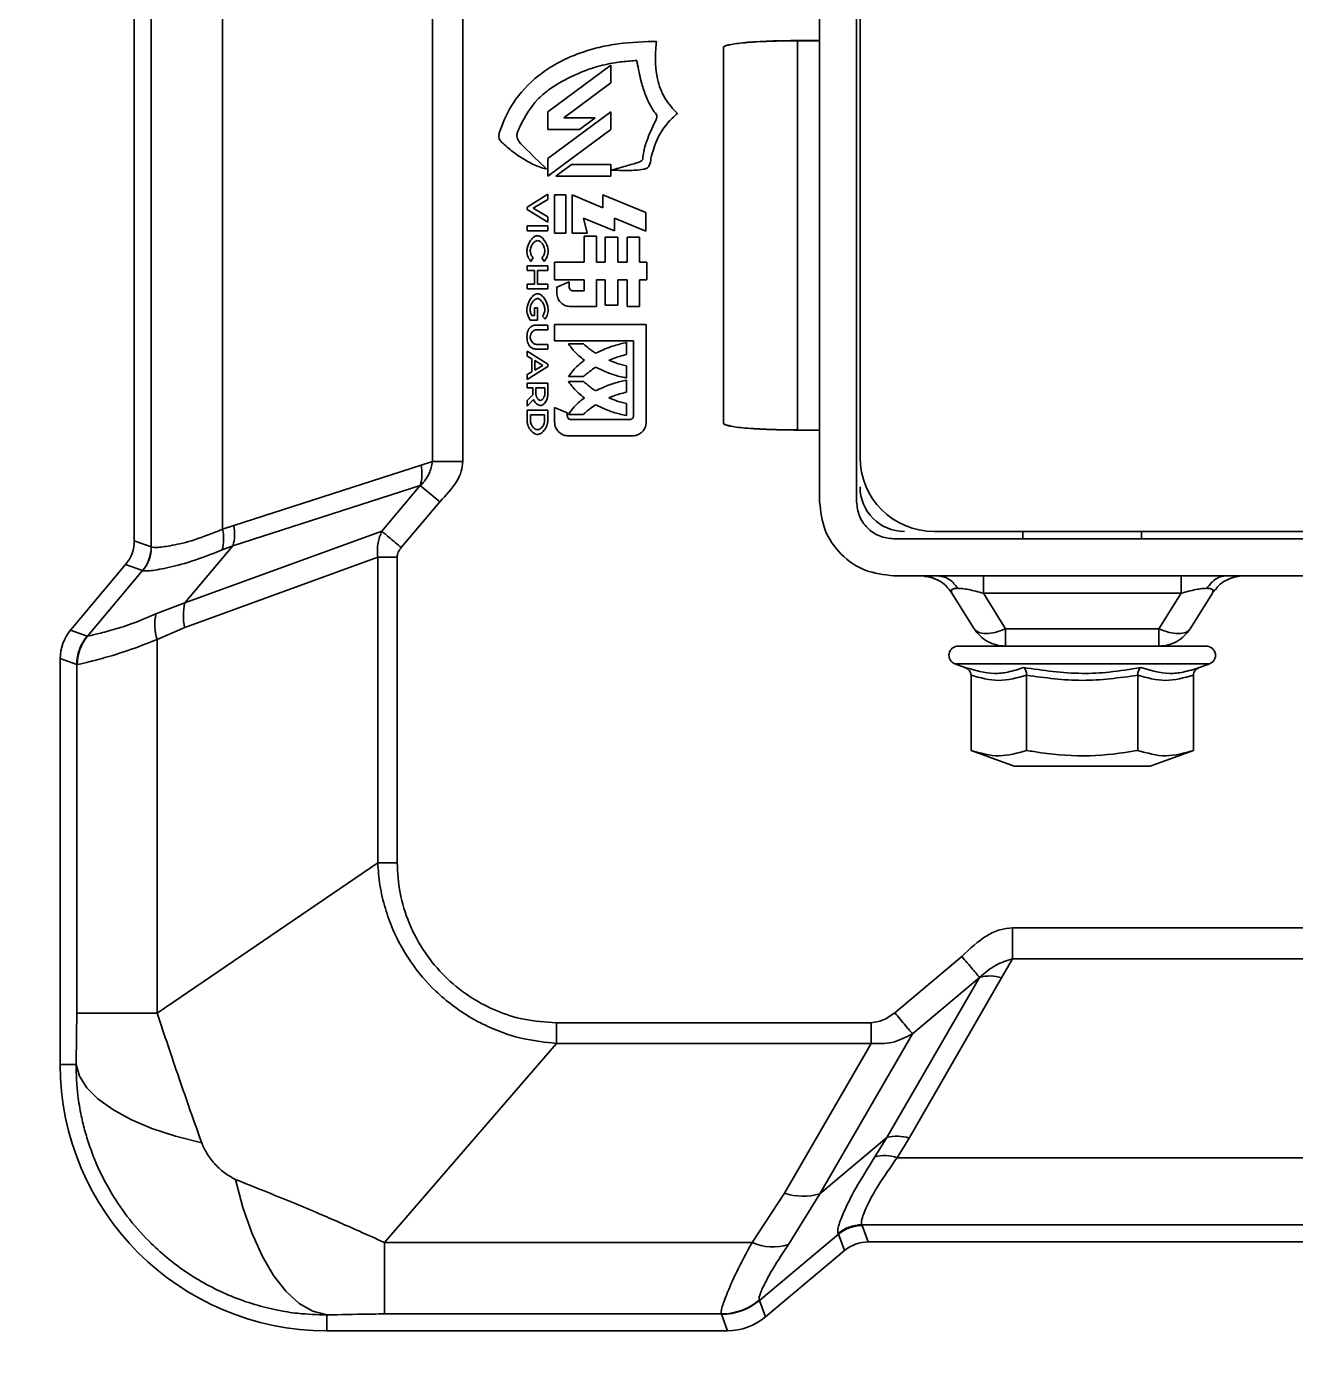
# Model space of a CAD drawing. Header units: millimetres. Extents: x 0 to 420, y 0 to 297.
# Drawn here: x 267.155 to 268.011, y 143.729 to 144.638 of the extents above; entities that cross this region are included whole.
import ezdxf

# ---------------------------------------------------------------- set-up
doc = ezdxf.new("R2010")
doc.units = ezdxf.units.MM
doc.layers.add('尺寸线层', color=150, linetype='Continuous')
doc.dimstyles.new('SLDDIMSTYLE1', dxfattribs={"dimtxt": 0.18, "dimasz": 1.016, "dimexe": 0, "dimexo": 0.0625, "dimgap": 0, "dimtad": 0, "dimtih": 1, "dimtoh": 1, "dimdec": 0, "dimrnd": 1e-09, "dimzin": 0, "dimdsep": 46, "dimtxsty": 'Standard', "dimblk1": 'DOT', "dimblk2": 'DOT', "dimsah": 1, "dimcen": 0.09, "dimadec": 0, "dimazin": 0, "dimtfac": 1.016, "dimtdec": 0, "dimtofl": 0, "dimtmove": 0, "dimatfit": 3, "dimldrblk": 'DOT', "dimfxl": 0, "dimfrac": 2, "dimtolj": 1, "dimtzin": 0, "dimarcsym": 0})

# ---------------------------------------------------------------- blocks, each defined once
blk = doc.blocks.new('_Dot')
at = {"color": 0, "linetype": 'ByBlock', "lineweight": -2}
blk.add_line((-0.5, 0), (-1, 0), dxfattribs=at)
at = {"color": 0, "linetype": 'ByBlock', "const_width": 0.5}
blk.add_lwpolyline([(-0.25, 0, 1), (0.25, 0, 1)], format="xyb", close=True, dxfattribs=at)

msp = doc.modelspace()

# ---------------------------------------------------------------- linework, layer by layer
at = {"color": 7, "linetype": 'Continuous', "lineweight": 35}
for p, q in [((267.23852, 144.70781), (267.23852, 144.28679)), ((267.22704, 144.70362), (267.22704, 144.29097)), ((267.28666, 144.69587), (267.28666, 144.29873)), ((267.68976, 144.3173), (267.68976, 144.6773)), ((267.71476, 144.6773), (267.71476, 144.3173)), ((267.42843, 144.65006), (267.42843, 144.34454)), ((267.44876, 144.65006), (267.44876, 144.34454)), ((267.71704, 144.6473), (267.71704, 144.3473)), ((267.62476, 144.62415), (267.62476, 144.62424)), ((267.62476, 144.62415), (267.62476, 144.37035)), ((267.67476, 144.62885), (267.68976, 144.62885)), ((267.67476, 144.36575), (267.67476, 144.62875)), ((267.67476, 144.62875), (267.68976, 144.62875)), ((267.50632, 144.58066), (267.5489, 144.61224)), ((267.5489, 144.61224), (267.5489, 144.6004)), ((267.5489, 144.6004), (267.51696, 144.57672)), ((267.50632, 144.54909), (267.5489, 144.58066)), ((267.50632, 144.56882), (267.50632, 144.58066)), ((267.5489, 144.58066), (267.5489, 144.56882)), ((267.5489, 144.56882), (267.50632, 144.53725)), ((267.52761, 144.56882), (267.50632, 144.56882)), ((267.51696, 144.57672), (267.53825, 144.57672)), ((267.53825, 144.57672), (267.52761, 144.56882)), ((267.50632, 144.53725), (267.50632, 144.54909)), ((267.51164, 144.53725), (267.52229, 144.54514)), ((267.52229, 144.54514), (267.5489, 144.54514)), ((267.5489, 144.54514), (267.5489, 144.53725)), ((267.5489, 144.53725), (267.51164, 144.53725)), ((267.49234, 144.51639), (267.50629, 144.525)), ((267.50629, 144.525), (267.50629, 144.52148)), ((267.51086, 144.5247), (267.5185, 144.5247)), ((267.51086, 144.49872), (267.51086, 144.5247)), ((267.5185, 144.5247), (267.5185, 144.49872)), ((267.52258, 144.52469), (267.54343, 144.51586)), ((267.52258, 144.49871), (267.52258, 144.52469)), ((267.54343, 144.52469), (267.5725, 144.51269)), ((267.54343, 144.51586), (267.54343, 144.52469)), ((267.49234, 144.51484), (267.49234, 144.51639)), ((267.50629, 144.50622), (267.49234, 144.51484)), ((267.50629, 144.52148), (267.49638, 144.51563)), ((267.49638, 144.51563), (267.50629, 144.50974)), ((267.50629, 144.50974), (267.50629, 144.50622)), ((267.53038, 144.50892), (267.53277, 144.49871)), ((267.55124, 144.50043), (267.53038, 144.50892)), ((267.55124, 144.50892), (267.55124, 144.50043)), ((267.5725, 144.50009), (267.55124, 144.50892)), ((267.5725, 144.51269), (267.5725, 144.50009)), ((267.49234, 144.50359), (267.50629, 144.50359)), ((267.49234, 144.50034), (267.49234, 144.50359)), ((267.50629, 144.50034), (267.49234, 144.50034)), ((267.50629, 144.50359), (267.50629, 144.50034)), ((267.5185, 144.49872), (267.51086, 144.49872)), ((267.53277, 144.49871), (267.52258, 144.49871)), ((267.53072, 144.49683), (267.53913, 144.49683)), ((267.53072, 144.47908), (267.53072, 144.49683)), ((267.53913, 144.49683), (267.53913, 144.47908)), ((267.54488, 144.49597), (267.55363, 144.49597)), ((267.54488, 144.47908), (267.54488, 144.49597)), ((267.55363, 144.49597), (267.55363, 144.47908)), ((267.55972, 144.49606), (267.56813, 144.49606)), ((267.55972, 144.47908), (267.55972, 144.49606)), ((267.56813, 144.49606), (267.56813, 144.47908)), ((267.49639, 144.48214), (267.49485, 144.47964)), ((267.50376, 144.47964), (267.50221, 144.48214)), ((267.51085, 144.47908), (267.53072, 144.47908)), ((267.51085, 144.46716), (267.51085, 144.47908)), ((267.53913, 144.47908), (267.54488, 144.47908)), ((267.55363, 144.47908), (267.55972, 144.47908)), ((267.56813, 144.47908), (267.57301, 144.47908)), ((267.57301, 144.47908), (267.57301, 144.46716)), ((267.49234, 144.47662), (267.50629, 144.47662)), ((267.49234, 144.47347), (267.49234, 144.47662)), ((267.4973, 144.47347), (267.49234, 144.47347)), ((267.4973, 144.46425), (267.4973, 144.47347)), ((267.49936, 144.47347), (267.49936, 144.46425)), ((267.50629, 144.47347), (267.49936, 144.47347)), ((267.50629, 144.47662), (267.50629, 144.47347)), ((267.49234, 144.46425), (267.4973, 144.46425)), ((267.49234, 144.4611), (267.49234, 144.46425)), ((267.50629, 144.4611), (267.49234, 144.4611)), ((267.49936, 144.46425), (267.50629, 144.46425)), ((267.50629, 144.46425), (267.50629, 144.4611)), ((267.53072, 144.46716), (267.51085, 144.46716)), ((267.51231, 144.46227), (267.52071, 144.46596)), ((267.51231, 144.4585), (267.51231, 144.46227)), ((267.52071, 144.46596), (267.52071, 144.46253)), ((267.52311, 144.45987), (267.53072, 144.45987)), ((267.53072, 144.45987), (267.53072, 144.46716)), ((267.53913, 144.46716), (267.53913, 144.44916)), ((267.54488, 144.46716), (267.53913, 144.46716)), ((267.54488, 144.45001), (267.54488, 144.46716)), ((267.55363, 144.46716), (267.55363, 144.45001)), ((267.55972, 144.46716), (267.55363, 144.46716)), ((267.55972, 144.44916), (267.55972, 144.46716)), ((267.56813, 144.46716), (267.56813, 144.44916)), ((267.57301, 144.46716), (267.56813, 144.46716)), ((267.55363, 144.45001), (267.54488, 144.45001)), ((267.49542, 144.44321), (267.4972, 144.44321)), ((267.4972, 144.44841), (267.49921, 144.44841)), ((267.4972, 144.44321), (267.4972, 144.44841)), ((267.49921, 144.44841), (267.49921, 144.43995)), ((267.50441, 144.44064), (267.50275, 144.44266)), ((267.53913, 144.44916), (267.52165, 144.44916)), ((267.56813, 144.44916), (267.55972, 144.44916)), ((267.49921, 144.43995), (267.49424, 144.43995)), ((267.49794, 144.43659), (267.50629, 144.43659)), ((267.50629, 144.43344), (267.49853, 144.43344)), ((267.50629, 144.43659), (267.50629, 144.43344)), ((267.51085, 144.42609), (267.51085, 144.43715)), ((267.51085, 144.43715), (267.57267, 144.43715)), ((267.57267, 144.43715), (267.57267, 144.37122)), ((267.49853, 144.42364), (267.50629, 144.42364)), ((267.50629, 144.42364), (267.50629, 144.42049)), ((267.56418, 144.42609), (267.51085, 144.42609)), ((267.5202, 144.42403), (267.5304, 144.42403)), ((267.55947, 144.42489), (267.55947, 144.41675)), ((267.56418, 144.37559), (267.56418, 144.42609)), ((267.49234, 144.41899), (267.50629, 144.41024)), ((267.49234, 144.41558), (267.49234, 144.41899)), ((267.49542, 144.41379), (267.49234, 144.41558)), ((267.49542, 144.40507), (267.49542, 144.41379)), ((267.50629, 144.42049), (267.49794, 144.42049)), ((267.50629, 144.40859), (267.49234, 144.39984)), ((267.49234, 144.40323), (267.49542, 144.40507)), ((267.49741, 144.41263), (267.50287, 144.40943)), ((267.49741, 144.4062), (267.49741, 144.41263)), ((267.50287, 144.40943), (267.49741, 144.4062)), ((267.50629, 144.41024), (267.50629, 144.40859)), ((267.55947, 144.40911), (267.55947, 144.40088)), ((267.49234, 144.39984), (267.49234, 144.40323)), ((267.49234, 144.39745), (267.50629, 144.39745)), ((267.49234, 144.39422), (267.49234, 144.39745)), ((267.50629, 144.39745), (267.50629, 144.38947)), ((267.5304, 144.40183), (267.5202, 144.40183)), ((267.5202, 144.39857), (267.5304, 144.39857)), ((267.55947, 144.39951), (267.55947, 144.39128)), ((267.4962, 144.39422), (267.49234, 144.39422)), ((267.49234, 144.38571), (267.49622, 144.38949)), ((267.49669, 144.38629), (267.49234, 144.38182)), ((267.4962, 144.39038), (267.4962, 144.39422)), ((267.49816, 144.39422), (267.50423, 144.39422)), ((267.49816, 144.39052), (267.49816, 144.39422)), ((267.50423, 144.39422), (267.50423, 144.38996)), ((267.49234, 144.38182), (267.49234, 144.38571)), ((267.49234, 144.37917), (267.50629, 144.37917)), ((267.49234, 144.37153), (267.49234, 144.37917)), ((267.50629, 144.37917), (267.50629, 144.37213)), ((267.51085, 144.38091), (267.51934, 144.37739)), ((267.51085, 144.37122), (267.51085, 144.38091)), ((267.51934, 144.37739), (267.51934, 144.37559)), ((267.55947, 144.38365), (267.55947, 144.3755)), ((267.49451, 144.37182), (267.49451, 144.37602)), ((267.49451, 144.37602), (267.50411, 144.37602)), ((267.50411, 144.37602), (267.50411, 144.37213)), ((267.5304, 144.37636), (267.5202, 144.37636)), ((267.522, 144.37285), (267.56152, 144.37285)), ((267.56324, 144.36179), (267.5202, 144.36179)), ((267.67476, 144.36575), (267.68976, 144.36575)), ((267.29422, 144.30137), (267.42073, 144.34206)), ((267.42073, 144.34206), (267.42843, 144.34454)), ((267.44876, 144.34454), (267.42843, 144.34454)), ((267.29365, 144.28764), (267.42016, 144.32832)), ((267.42016, 144.32832), (267.39417, 144.29736)), ((267.43326, 144.31733), (267.42016, 144.32832)), ((267.43326, 144.31733), (267.40727, 144.28637)), ((267.39417, 144.29736), (267.26119, 144.24895)), ((267.28666, 144.29873), (267.29422, 144.30137)), ((267.76704, 144.2973), (268.26704, 144.2973)), ((267.82704, 144.2973), (267.82704, 144.2923)), ((267.90704, 144.2923), (267.90704, 144.2973)), ((267.22704, 144.29097), (267.23842, 144.28683)), ((267.23852, 144.28679), (267.23842, 144.28683)), ((267.26119, 144.24895), (267.29365, 144.28764)), ((267.29365, 144.28764), (267.28638, 144.28475)), ((267.73976, 144.2923), (268.30976, 144.2923)), ((267.39139, 144.2799), (267.26106, 144.23247)), ((267.39139, 144.2799), (267.39139, 144.07344)), ((267.40457, 144.2799), (267.40457, 144.07344)), ((267.2212, 144.27492), (267.18405, 144.23065)), ((267.23258, 144.27078), (267.19552, 144.22661)), ((267.2212, 144.27492), (267.23258, 144.27078)), ((267.23267, 144.27074), (267.23258, 144.27078)), ((268.30976, 144.2673), (267.73976, 144.2673)), ((267.76492, 144.26669), (267.75798, 144.2673)), ((267.76087, 144.26692), (267.7632, 144.26663)), ((267.76089, 144.26712), (267.76709, 144.2658)), ((267.76394, 144.26661), (267.76878, 144.26482)), ((267.96534, 144.26482), (267.97018, 144.26661)), ((267.96704, 144.2658), (267.97324, 144.26712)), ((267.77913, 144.25555), (267.79412, 144.23155)), ((267.9338, 144.25555), (267.80033, 144.25555)), ((267.80033, 144.25555), (267.81532, 144.23155)), ((267.9338, 144.25555), (267.9188, 144.23155)), ((267.94, 144.23155), (267.955, 144.25555)), ((267.955, 144.25607), (267.955, 144.25555)), ((267.95537, 144.2563), (267.9568, 144.25806)), ((267.26119, 144.24895), (267.24169, 144.24155)), ((267.26106, 144.23247), (267.24249, 144.22428)), ((267.19519, 144.2266), (267.18405, 144.23065)), ((267.19552, 144.22661), (267.19519, 144.2266)), ((267.24249, 144.22428), (267.24249, 143.97192)), ((267.81532, 144.23155), (267.9188, 144.23155)), ((267.81532, 144.23155), (267.81532, 144.2198)), ((267.9188, 144.23155), (267.9188, 144.2198)), ((267.78323, 144.2198), (267.81532, 144.2198)), ((267.81532, 144.2198), (267.9188, 144.2198)), ((267.9188, 144.2198), (267.95086, 144.2198)), ((267.18818, 144.20734), (267.17704, 144.21139)), ((267.17704, 144.21139), (267.17704, 143.9373)), ((267.18858, 144.20735), (267.18818, 144.20734)), ((267.18818, 143.97192), (267.18818, 144.20734)), ((267.78111, 144.2078), (267.78792, 144.20532)), ((267.78111, 144.2078), (267.95297, 144.2078)), ((267.94616, 144.20532), (267.95297, 144.2078)), ((267.79199, 144.20011), (267.79199, 144.14937)), ((267.82952, 144.20011), (267.82952, 144.14937)), ((267.90457, 144.20011), (267.90457, 144.14937)), ((267.9421, 144.20011), (267.9421, 144.14937)), ((267.79199, 144.14937), (267.82104, 144.1388)), ((267.91304, 144.1388), (267.9421, 144.14937)), ((267.91304, 144.1388), (267.82104, 144.1388)), ((267.39139, 144.07344), (267.24249, 143.97192)), ((267.40457, 144.07344), (267.39139, 144.07344)), ((267.82005, 144.02947), (267.82005, 144.00857)), ((267.82005, 144.02947), (268.01704, 144.02947)), ((267.74049, 143.97217), (267.78582, 144.01021)), ((267.81262, 143.99569), (267.82005, 144.00857)), ((267.82005, 144.00857), (268.01704, 144.00857)), ((267.79773, 143.99602), (267.73525, 143.8878)), ((267.75014, 143.88748), (267.81262, 143.99569)), ((267.7524, 143.95798), (267.79773, 143.99602)), ((267.24249, 143.97192), (267.18818, 143.97192)), ((267.51202, 143.96541), (267.72453, 143.96541)), ((267.51202, 143.96541), (267.51202, 143.95148)), ((267.72453, 143.96541), (267.72453, 143.95148)), ((267.51202, 143.95148), (267.39591, 143.81699)), ((267.51202, 143.95148), (267.72453, 143.95148)), ((267.72453, 143.95148), (267.6661, 143.85028)), ((267.68992, 143.84976), (267.7524, 143.95798)), ((267.1877, 143.9373), (267.17704, 143.9373)), ((267.73525, 143.8878), (267.68992, 143.84976)), ((267.727, 143.87473), (267.73525, 143.8878)), ((267.74208, 143.87418), (267.75014, 143.88748)), ((268.01704, 143.87418), (267.74208, 143.87418)), ((267.64414, 143.81699), (267.6661, 143.85028)), ((267.68992, 143.84976), (267.66877, 143.81551)), ((267.70253, 143.8226), (267.70225, 143.82303)), ((267.71828, 143.82889), (268.01704, 143.82889)), ((267.71828, 143.82889), (267.71858, 143.82844)), ((267.72264, 143.8173), (267.71858, 143.82844)), ((267.39591, 143.81699), (267.64414, 143.81699)), ((267.39591, 143.81699), (267.39591, 143.76869)), ((267.64912, 143.77779), (267.70253, 143.8226)), ((267.70659, 143.81146), (267.70253, 143.8226)), ((267.72264, 143.8173), (268.01704, 143.8173)), ((267.65318, 143.76664), (267.70659, 143.81146)), ((267.64897, 143.77806), (267.64912, 143.77779)), ((267.65318, 143.76664), (267.64912, 143.77779)), ((267.62331, 143.76869), (267.39591, 143.76869)), ((267.62345, 143.76844), (267.62331, 143.76869)), ((267.62345, 143.76844), (267.62751, 143.7573)), ((267.35704, 143.76799), (267.35704, 143.7573)), ((267.35704, 143.7573), (267.62751, 143.7573))]:
    msp.add_line(p, q, dxfattribs=at)
at = {"color": 7, "linetype": 'Continuous', "lineweight": 35, "flags": 128}
for points in [[(267.27257, 143.88418), (267.25496, 143.88869), (267.2389, 143.89402), (267.22465, 143.90007), (267.21245, 143.90674), (267.20251, 143.91392), (267.195, 143.92149), (267.19004, 143.92933), (267.1877, 143.9373)], [(267.29539, 143.8596), (267.30037, 143.84069), (267.30638, 143.82337), (267.31332, 143.80796), (267.32106, 143.79475), (267.32947, 143.78397), (267.33837, 143.77583), (267.34762, 143.77047), (267.35704, 143.76799)]]:
    msp.add_lwpolyline(points, dxfattribs=at)
at = {"color": 7, "linetype": 'Continuous', "lineweight": 35}
for centre, radius, start, end in [((267.3911, 144.33641), 0.03017, 344.44976, 10.79653), ((267.76704, 144.3473), 0.05, 180, 270), ((267.74704, 144.3273), 0.03, 180, 270), ((267.25815, 144.29232), 0.02923, 344.99384, 12.66448), ((267.26459, 144.29572), 0.03016, 344.4497, 10.79661), ((267.21339, 144.28686), 0.02504, 320.05864, 359.94136), ((267.21348, 144.28683), 0.02504, 320.03569, 359.90674), ((267.27393, 144.2344), 0.03303, 167.49811, 197.84278), ((267.29649, 144.24043), 0.03632, 166.42985, 192.66321), ((267.21823, 144.20731), 0.03004, 140.05864, 179.94136), ((267.21858, 144.20742), 0.03, 140.25006, 180.14099), ((267.78323, 144.21361), 0.00619, 90, 250), ((267.95086, 144.21361), 0.00619, 290, 90), ((267.80465, 143.97192), 0.02507, 71.48362, 106.03426), ((267.35704, 143.9373), 0.18, 180, 270), ((267.74218, 143.86371), 0.02507, 71.48363, 106.03426), ((267.73371, 143.85164), 0.02404, 69.6339, 106.20069), ((267.67884, 143.88832), 0.04011, 251.48363, 286.03426), ((267.71835, 143.80386), 0.02503, 90.16613, 130.03213), ((267.7186, 143.80341), 0.02504, 90.05864, 129.94136), ((267.65845, 143.84934), 0.03537, 246.13725, 286.96231), ((267.62322, 143.80875), 0.04006, 270.12692, 309.99242), ((267.62341, 143.8085), 0.04006, 270.05864, 309.94136)]:
    msp.add_arc(centre, radius, start, end, dxfattribs=at)
for centre, major_axis, start_param, end_param in [((267.20201, 144.291), (-0.02353, 0.00856), 2.793026, 3.49016), ((267.20709, 144.21136), (-0.02823, 0.01028), 5.934618, 6.631752), ((267.72266, 143.79226), (0.00856, -0.02353), 2.793026, 3.49016), ((267.62747, 143.79735), (-0.0137, 0.03765), 2.793026, 3.49016)]:
    msp.add_ellipse(centre, major_axis=major_axis, ratio=0.998448, start_param=start_param, end_param=end_param, dxfattribs=at)
for points, knots in [([(267.47351, 144.56639), (267.47404, 144.56797), (267.47672, 144.57591), (267.48462, 144.59114), (267.49887, 144.60518), (267.51354, 144.61426), (267.52539, 144.61966), (267.53778, 144.62362), (267.55496, 144.62737), (267.56818, 144.62793), (267.57708, 144.62832)], [0, 0, 0, 0, 0.03865, 0.194338, 0.392706, 0.493149, 0.593544, 0.693896, 0.794211, 1, 1, 1, 1]), ([(267.57708, 144.62832), (267.57729, 144.62831), (267.5777, 144.6283), (267.57852, 144.62822), (267.57914, 144.62817), (267.57955, 144.62813)], [0, 0, 0, 0, 0.252501, 0.504816, 1, 1, 1, 1]), ([(267.57955, 144.62813), (267.5794, 144.62648), (267.57865, 144.61814), (267.57888, 144.60717), (267.58275, 144.59395), (267.58749, 144.58583), (267.59237, 144.58114), (267.59391, 144.57966)], [0, 0, 0, 0, 0.095059, 0.477947, 0.614031, 0.878763, 1, 1, 1, 1]), ([(267.67476, 144.62875), (267.66838, 144.62868), (267.65866, 144.62858), (267.64704, 144.62801), (267.63711, 144.62727), (267.62998, 144.62631), (267.62555, 144.62517), (267.62505, 144.62452), (267.62476, 144.62415)], [0, 0, 0, 0, 0.242279, 0.369203, 0.49965, 0.729414, 0.842683, 1, 1, 1, 1]), ([(267.62476, 144.62424), (267.62502, 144.62462), (267.62546, 144.62527), (267.62808, 144.62588), (267.62918, 144.62614)], [0, 0, 0, 0, 0.581362, 1, 1, 1, 1]), ([(267.63939, 144.6275), (267.64194, 144.6277), (267.64698, 144.62811), (267.6587, 144.62868), (267.6684, 144.62878), (267.67476, 144.62885)], [0, 0, 0, 0, 0.261071, 0.515092, 1, 1, 1, 1]), ([(267.56641, 144.61546), (267.56475, 144.61532), (267.55977, 144.61489), (267.55253, 144.61413), (267.54479, 144.61264), (267.54041, 144.61146), (267.53821, 144.61087)], [0, 0, 0, 0, 0.174669, 0.524102, 0.761562, 1, 1, 1, 1]), ([(267.56682, 144.61237), (267.56674, 144.61278), (267.5666, 144.61349), (267.56647, 144.61453), (267.56643, 144.61515), (267.56641, 144.61546)], [0, 0, 0, 0, 0.400257, 0.699592, 1, 1, 1, 1]), ([(267.53821, 144.61087), (267.53663, 144.61033), (267.52873, 144.60762), (267.51794, 144.60293), (267.50668, 144.59571), (267.49617, 144.58668), (267.49008, 144.57636), (267.48615, 144.568), (267.48528, 144.56538), (267.48536, 144.56329), (267.48679, 144.56029), (267.49378, 144.55333), (267.50033, 144.54696), (267.50536, 144.54207)], [0, 0, 0, 0, 0.0481692, 0.2413794, 0.3378802, 0.4339156, 0.6397005, 0.6757973, 0.7018074, 0.7183687, 0.7348884, 0.7963552, 1, 1, 1, 1]), ([(267.57959, 144.5787), (267.57861, 144.58005), (267.57584, 144.58389), (267.57245, 144.59095), (267.56923, 144.6009), (267.56771, 144.60813), (267.56682, 144.61237)], [0, 0, 0, 0, 0.137822, 0.39048, 0.642641, 1, 1, 1, 1]), ([(267.59391, 144.57966), (267.59265, 144.57857), (267.58712, 144.57375), (267.5798, 144.56375), (267.57709, 144.55373), (267.57587, 144.54921)], [0, 0, 0, 0, 0.138986, 0.611917, 1, 1, 1, 1]), ([(267.57944, 144.57557), (267.57961, 144.57605), (267.57986, 144.57679), (267.57989, 144.57775), (267.57981, 144.57833), (267.57965, 144.57859), (267.57959, 144.5787)], [0, 0, 0, 0, 0.465921, 0.719479, 0.884635, 1, 1, 1, 1]), ([(267.57035, 144.54893), (267.57053, 144.5506), (267.57105, 144.55531), (267.57405, 144.56434), (267.57741, 144.57134), (267.57944, 144.57557)], [0, 0, 0, 0, 0.177002, 0.501951, 1, 1, 1, 1]), ([(267.47486, 144.56049), (267.47439, 144.561), (267.47359, 144.56187), (267.47306, 144.56347), (267.4731, 144.56496), (267.47337, 144.5659), (267.47351, 144.56639)], [0, 0, 0, 0, 0.319453, 0.543111, 0.766311, 1, 1, 1, 1]), ([(267.50536, 144.54207), (267.50375, 144.54249), (267.49888, 144.54376), (267.49136, 144.54782), (267.48262, 144.55337), (267.47746, 144.5581), (267.47486, 144.56049)], [0, 0, 0, 0, 0.138868, 0.417722, 0.706333, 1, 1, 1, 1]), ([(267.57587, 144.54921), (267.57565, 144.54753), (267.57537, 144.54547), (267.57413, 144.54331), (267.5728, 144.54238), (267.56814, 144.54134), (267.56016, 144.54095), (267.55298, 144.54122), (267.54933, 144.54136)], [0, 0, 0, 0, 0.160025, 0.196998, 0.234195, 0.311686, 0.649476, 1, 1, 1, 1]), ([(267.54933, 144.54136), (267.55093, 144.54182), (267.55414, 144.54274), (267.5603, 144.54442), (267.56482, 144.54577), (267.56774, 144.54665)], [0, 0, 0, 0, 0.261065, 0.522123, 1, 1, 1, 1]), ([(267.56774, 144.54665), (267.5682, 144.54685), (267.56902, 144.54722), (267.56982, 144.54793), (267.57025, 144.5485), (267.57032, 144.5488), (267.57035, 144.54893)], [0, 0, 0, 0, 0.414045, 0.74912, 0.885678, 1, 1, 1, 1]), ([(267.49485, 144.47964), (267.49412, 144.48061), (267.49267, 144.48254), (267.49197, 144.48607), (267.49253, 144.48995), (267.49403, 144.49322), (267.496, 144.49558), (267.49753, 144.49666), (267.49895, 144.49709), (267.50032, 144.49696), (267.50193, 144.49617), (267.50396, 144.49417), (267.50583, 144.49078), (267.50673, 144.48671), (267.50603, 144.48299), (267.5048, 144.48083), (267.50392, 144.47983), (267.50376, 144.47964)], [0, 0, 0, 0, 0.08519, 0.168963, 0.246186, 0.360946, 0.418211, 0.462463, 0.491745, 0.521214, 0.557381, 0.617071, 0.720017, 0.827682, 0.905205, 0.982624, 1, 1, 1, 1]), ([(267.50221, 144.48214), (267.50271, 144.48272), (267.5037, 144.48388), (267.5043, 144.4861), (267.50411, 144.48857), (267.50316, 144.49085), (267.50183, 144.49254), (267.50064, 144.49339), (267.49963, 144.49373), (267.49861, 144.49366), (267.49744, 144.4931), (267.49605, 144.49175), (267.4948, 144.48951), (267.49424, 144.48684), (267.49473, 144.48444), (267.49558, 144.48298), (267.49623, 144.4823), (267.49639, 144.48214)], [0, 0, 0, 0, 0.079836, 0.158698, 0.232948, 0.337554, 0.41275, 0.456024, 0.489191, 0.522624, 0.56103, 0.622793, 0.723203, 0.826712, 0.901133, 0.975506, 1, 1, 1, 1]), ([(267.52071, 144.46253), (267.52074, 144.46216), (267.52079, 144.46155), (267.52117, 144.46075), (267.52175, 144.46022), (267.52244, 144.45992), (267.52291, 144.45989), (267.52311, 144.45987)], [0, 0, 0, 0, 0.272758, 0.457842, 0.644353, 0.8509, 1, 1, 1, 1]), ([(267.49424, 144.43995), (267.49346, 144.44148), (267.49207, 144.44417), (267.49207, 144.44895), (267.49349, 144.45287), (267.49541, 144.45572), (267.49709, 144.45717), (267.4984, 144.45779), (267.49962, 144.45789), (267.50091, 144.45753), (267.5026, 144.45638), (267.50471, 144.4537), (267.50629, 144.44996), (267.50663, 144.44576), (267.50575, 144.44274), (267.50475, 144.44117), (267.50441, 144.44064)], [0, 0, 0, 0, 0.120432, 0.213162, 0.331684, 0.413005, 0.455865, 0.488872, 0.514902, 0.540892, 0.583063, 0.658706, 0.781016, 0.867724, 0.954736, 1, 1, 1, 1]), ([(267.50275, 144.44266), (267.50318, 144.44339), (267.50403, 144.44482), (267.50438, 144.44733), (267.50388, 144.44986), (267.50287, 144.45197), (267.50163, 144.45348), (267.50056, 144.45426), (267.49957, 144.45457), (267.49862, 144.45449), (267.49748, 144.45395), (267.49604, 144.45257), (267.49478, 144.45037), (267.49408, 144.44763), (267.49446, 144.44517), (267.49514, 144.44379), (267.49542, 144.44321)], [0, 0, 0, 0, 0.08987, 0.176538, 0.263027, 0.362446, 0.423179, 0.470099, 0.500982, 0.532068, 0.57022, 0.633522, 0.742023, 0.836258, 0.931198, 1, 1, 1, 1]), ([(267.52165, 144.44916), (267.52058, 144.44926), (267.51845, 144.44946), (267.51567, 144.45111), (267.51357, 144.4535), (267.51246, 144.45611), (267.51235, 144.45784), (267.51231, 144.4585)], [0, 0, 0, 0, 0.218278, 0.435149, 0.644163, 0.864466, 1, 1, 1, 1]), ([(267.49794, 144.42049), (267.49752, 144.42053), (267.49647, 144.42063), (267.49494, 144.42144), (267.49353, 144.42279), (267.49244, 144.425), (267.4921, 144.42817), (267.49225, 144.43141), (267.49333, 144.43406), (267.49483, 144.43559), (267.49646, 144.43645), (267.49753, 144.43655), (267.49794, 144.43659)], [0, 0, 0, 0, 0.057396, 0.142461, 0.228893, 0.320305, 0.471061, 0.658867, 0.756094, 0.853964, 0.944424, 1, 1, 1, 1]), ([(267.49853, 144.43344), (267.49818, 144.4334), (267.49739, 144.43331), (267.4962, 144.43257), (267.49514, 144.43136), (267.49441, 144.42971), (267.49431, 144.42793), (267.49485, 144.42625), (267.49577, 144.42491), (267.49692, 144.42402), (267.49787, 144.42367), (267.49838, 144.42365), (267.49853, 144.42364)], [0, 0, 0, 0, 0.075155, 0.16832, 0.291124, 0.415852, 0.54785, 0.661465, 0.788026, 0.890381, 0.967538, 1, 1, 1, 1]), ([(267.53091, 144.41289), (267.5296, 144.41392), (267.52692, 144.41603), (267.52326, 144.41973), (267.52122, 144.42259), (267.5202, 144.42403)], [0, 0, 0, 0, 0.322168, 0.658364, 1, 1, 1, 1]), ([(267.5304, 144.42403), (267.53163, 144.4229), (267.53351, 144.42115), (267.53632, 144.41911), (267.5378, 144.41811), (267.53855, 144.4176)], [0, 0, 0, 0, 0.482099, 0.740834, 1, 1, 1, 1]), ([(267.53855, 144.4176), (267.54005, 144.41832), (267.54412, 144.42027), (267.55105, 144.42296), (267.55665, 144.42425), (267.55947, 144.42489)], [0, 0, 0, 0, 0.225098, 0.610129, 1, 1, 1, 1]), ([(267.55947, 144.41675), (267.55783, 144.41638), (267.55496, 144.41574), (267.55101, 144.41426), (267.54865, 144.41334), (267.54746, 144.41289)], [0, 0, 0, 0, 0.397021, 0.698347, 1, 1, 1, 1]), ([(267.5202, 144.40183), (267.52118, 144.40318), (267.52317, 144.40594), (267.5268, 144.40964), (267.52954, 144.4118), (267.53091, 144.41289)], [0, 0, 0, 0, 0.323845, 0.659773, 1, 1, 1, 1]), ([(267.53855, 144.40817), (267.53716, 144.40725), (267.53503, 144.40583), (267.53236, 144.40364), (267.53105, 144.40243), (267.5304, 144.40183)], [0, 0, 0, 0, 0.48414, 0.741719, 1, 1, 1, 1]), ([(267.55947, 144.40088), (267.55783, 144.40123), (267.55341, 144.40216), (267.54635, 144.40451), (267.54116, 144.40695), (267.53855, 144.40817)], [0, 0, 0, 0, 0.2252791, 0.6105552, 1, 1, 1, 1]), ([(267.54746, 144.41289), (267.54901, 144.41228), (267.55174, 144.41122), (267.55573, 144.40987), (267.55822, 144.40937), (267.55947, 144.40911)], [0, 0, 0, 0, 0.3966683, 0.6972353, 1, 1, 1, 1]), ([(267.53091, 144.38751), (267.5296, 144.38854), (267.52693, 144.39064), (267.52328, 144.39432), (267.52123, 144.39715), (267.5202, 144.39857)], [0, 0, 0, 0, 0.323586, 0.659323, 1, 1, 1, 1]), ([(267.5304, 144.39857), (267.53164, 144.39745), (267.53354, 144.39573), (267.53631, 144.39368), (267.5378, 144.39271), (267.53855, 144.39222)], [0, 0, 0, 0, 0.484106, 0.741689, 1, 1, 1, 1]), ([(267.53855, 144.39222), (267.54005, 144.39294), (267.54412, 144.3949), (267.55105, 144.39758), (267.55665, 144.39887), (267.55947, 144.39951)], [0, 0, 0, 0, 0.225097, 0.610128, 1, 1, 1, 1]), ([(267.49622, 144.38949), (267.49621, 144.38957), (267.4962, 144.38972), (267.4962, 144.39002), (267.4962, 144.39024), (267.4962, 144.39038)], [0, 0, 0, 0, 0.253407, 0.506797, 1, 1, 1, 1]), ([(267.50629, 144.38947), (267.5062, 144.38869), (267.506, 144.38684), (267.50487, 144.38467), (267.50351, 144.38319), (267.50242, 144.38253), (267.50135, 144.38232), (267.50019, 144.38251), (267.4988, 144.38324), (267.49744, 144.38453), (267.49692, 144.38574), (267.49669, 144.38629)], [0, 0, 0, 0, 0.147974, 0.353463, 0.450206, 0.530143, 0.591907, 0.65363, 0.750939, 0.887099, 1, 1, 1, 1]), ([(267.50423, 144.38996), (267.50419, 144.38956), (267.5041, 144.38883), (267.50374, 144.388), (267.50342, 144.38744), (267.50315, 144.38704), (267.50284, 144.38666), (267.50242, 144.38625), (267.50191, 144.3859), (267.5014, 144.38576), (267.50107, 144.38576), (267.5007, 144.38583), (267.50035, 144.38601), (267.49994, 144.38633), (267.49965, 144.38663), (267.49939, 144.38696), (267.49916, 144.3873), (267.49895, 144.38766), (267.49877, 144.38803), (267.4986, 144.38841), (267.49846, 144.3888), (267.49834, 144.3892), (267.49826, 144.38957), (267.49818, 144.39001), (267.49816, 144.39035), (267.49816, 144.39052)], [0, 0, 0, 0, 0.104931, 0.188559, 0.230252, 0.271948, 0.313654, 0.355384, 0.425825, 0.468883, 0.490273, 0.510955, 0.563746, 0.591003, 0.644663, 0.671402, 0.698138, 0.751654, 0.778385, 0.805115, 0.858613, 0.885344, 0.912077, 0.955815, 1, 1, 1, 1]), ([(267.5202, 144.37636), (267.52117, 144.37772), (267.52317, 144.38049), (267.52678, 144.38423), (267.52953, 144.38641), (267.53091, 144.38751)], [0, 0, 0, 0, 0.322508, 0.65906, 1, 1, 1, 1]), ([(267.55947, 144.39128), (267.55783, 144.39093), (267.55496, 144.39033), (267.551, 144.38888), (267.54864, 144.38797), (267.54746, 144.38751)], [0, 0, 0, 0, 0.397481, 0.698479, 1, 1, 1, 1]), ([(267.54746, 144.38751), (267.549, 144.38687), (267.55171, 144.38574), (267.55572, 144.38441), (267.55821, 144.3839), (267.55947, 144.38365)], [0, 0, 0, 0, 0.395845, 0.696793, 1, 1, 1, 1]), ([(267.53855, 144.38279), (267.53717, 144.38185), (267.53505, 144.38041), (267.53235, 144.37823), (267.53105, 144.37698), (267.5304, 144.37636)], [0, 0, 0, 0, 0.481223, 0.740091, 1, 1, 1, 1]), ([(267.55947, 144.3755), (267.55783, 144.37585), (267.55341, 144.37678), (267.54635, 144.37913), (267.54116, 144.38157), (267.53855, 144.38279)], [0, 0, 0, 0, 0.22528, 0.610558, 1, 1, 1, 1]), ([(267.50629, 144.37213), (267.5062, 144.37129), (267.50595, 144.36906), (267.50446, 144.36622), (267.50255, 144.36408), (267.50091, 144.36307), (267.49947, 144.36273), (267.49798, 144.36295), (267.49618, 144.36392), (267.49418, 144.36601), (267.49265, 144.36873), (267.49242, 144.37077), (267.49234, 144.37153)], [0, 0, 0, 0, 0.103068, 0.272975, 0.380129, 0.450745, 0.504132, 0.557726, 0.630958, 0.750137, 0.907593, 1, 1, 1, 1]), ([(267.50411, 144.37213), (267.50404, 144.37154), (267.50387, 144.37006), (267.50281, 144.36818), (267.50149, 144.3668), (267.50032, 144.36614), (267.4993, 144.36595), (267.49823, 144.36616), (267.49693, 144.3669), (267.49565, 144.36833), (267.4947, 144.37009), (267.49457, 144.37132), (267.49451, 144.37182)], [0, 0, 0, 0, 0.107522, 0.269023, 0.38047, 0.452163, 0.50862, 0.565188, 0.646662, 0.775363, 0.910485, 1, 1, 1, 1]), ([(267.5202, 144.36179), (267.51913, 144.36189), (267.517, 144.36209), (267.51421, 144.36374), (267.51211, 144.36613), (267.511, 144.36877), (267.51089, 144.37053), (267.51085, 144.37122)], [0, 0, 0, 0, 0.217033, 0.432668, 0.640579, 0.859649, 1, 1, 1, 1]), ([(267.51934, 144.37559), (267.51937, 144.37526), (267.51944, 144.37459), (267.51993, 144.37372), (267.52066, 144.37315), (267.52138, 144.37288), (267.52183, 144.37286), (267.522, 144.37285)], [0, 0, 0, 0, 0.23459, 0.46963, 0.6837, 0.878789, 1, 1, 1, 1]), ([(267.56152, 144.37285), (267.56183, 144.37288), (267.56244, 144.37294), (267.56326, 144.3734), (267.56383, 144.37409), (267.56413, 144.37485), (267.56417, 144.37536), (267.56418, 144.37559)], [0, 0, 0, 0, 0.215909, 0.431679, 0.642748, 0.836136, 1, 1, 1, 1]), ([(267.57267, 144.37122), (267.57257, 144.37012), (267.57236, 144.36794), (267.57068, 144.36509), (267.56825, 144.36299), (267.56563, 144.36193), (267.56391, 144.36183), (267.56324, 144.36179)], [0, 0, 0, 0, 0.220827, 0.440436, 0.651052, 0.864309, 1, 1, 1, 1]), ([(267.62918, 144.36856), (267.62808, 144.36881), (267.62546, 144.36942), (267.62502, 144.37007), (267.62476, 144.37045)], [0, 0, 0, 0, 0.418606, 1, 1, 1, 1]), ([(267.62476, 144.37035), (267.62505, 144.36998), (267.62555, 144.36933), (267.62998, 144.36818), (267.63711, 144.36722), (267.64704, 144.36649), (267.65866, 144.36592), (267.66838, 144.36582), (267.67476, 144.36575)], [0, 0, 0, 0, 0.157309, 0.270586, 0.50035, 0.630794, 0.757716, 1, 1, 1, 1]), ([(267.67476, 144.36585), (267.6684, 144.36591), (267.6587, 144.36602), (267.64698, 144.36658), (267.64194, 144.36699), (267.63939, 144.3672)], [0, 0, 0, 0, 0.484898, 0.738922, 1, 1, 1, 1]), ([(267.42843, 144.34454), (267.42782, 144.34179), (267.42686, 144.33751), (267.42379, 144.33201), (267.42143, 144.32961), (267.42016, 144.32832)], [0, 0, 0, 0, 0.4521486, 0.7055371, 1, 1, 1, 1]), ([(267.44876, 144.34454), (267.44855, 144.34229), (267.44811, 144.33759), (267.44334, 144.3278), (267.43744, 144.32168), (267.43326, 144.31733)], [0, 0, 0, 0, 0.209288, 0.438923, 1, 1, 1, 1]), ([(267.23852, 144.28679), (267.23966, 144.28657), (267.24184, 144.28615), (267.25232, 144.28763), (267.26692, 144.29091), (267.28008, 144.29613), (267.28666, 144.29873)], [0, 0, 0, 0, 0.262701, 0.501004, 0.750686, 1, 1, 1, 1]), ([(267.39417, 144.29736), (267.39314, 144.29482), (267.39091, 144.28938), (267.39122, 144.2832), (267.39139, 144.2799)], [0, 0, 0, 0, 0.466493, 1, 1, 1, 1]), ([(267.39417, 144.29736), (267.39492, 144.29673), (267.39644, 144.29545), (267.39968, 144.29273), (267.40336, 144.28964), (267.40598, 144.28745), (267.40727, 144.28637)], [0, 0, 0, 0, 0.245847, 0.499999, 0.754151, 1, 1, 1, 1]), ([(267.40457, 144.2799), (267.40461, 144.28046), (267.40468, 144.28159), (267.40546, 144.28387), (267.40654, 144.28536), (267.40727, 144.28637)], [0, 0, 0, 0, 0.232062, 0.478453, 1, 1, 1, 1]), ([(267.28638, 144.28475), (267.27915, 144.28195), (267.26477, 144.27638), (267.24805, 144.27229), (267.23625, 144.2703), (267.23385, 144.2706), (267.23267, 144.27074)], [0, 0, 0, 0, 0.247618, 0.49308, 0.751102, 1, 1, 1, 1]), ([(267.39139, 144.2799), (267.39339, 144.2799), (267.39734, 144.2799), (267.40218, 144.2799), (267.40457, 144.2799)], [0, 0, 0, 0, 0.506963, 1, 1, 1, 1]), ([(267.76465, 144.26632), (267.76649, 144.26569), (267.77032, 144.26437), (267.77538, 144.26064), (267.77788, 144.25725), (267.77913, 144.25555)], [0, 0, 0, 0, 0.315477, 0.657739, 1, 1, 1, 1]), ([(267.7697, 144.2673), (267.77254, 144.26679), (267.77761, 144.26588), (267.78132, 144.261), (267.78295, 144.25885)], [0, 0, 0, 0, 0.559996, 1, 1, 1, 1]), ([(267.95118, 144.25885), (267.95332, 144.26152), (267.95716, 144.26629), (267.9622, 144.26699), (267.96442, 144.2673)], [0, 0, 0, 0, 0.559996, 1, 1, 1, 1]), ([(267.95695, 144.25793), (267.9576, 144.25879), (267.95954, 144.26131), (267.96254, 144.26361), (267.96495, 144.26452), (267.9654, 144.26469)], [0, 0, 0, 0, 0.294463, 0.870519, 1, 1, 1, 1]), ([(267.77913, 144.25555), (267.77878, 144.25645), (267.77828, 144.25774), (267.78029, 144.25872), (267.78209, 144.25881), (267.78295, 144.25885)], [0, 0, 0, 0, 0.551614, 0.784825, 1, 1, 1, 1]), ([(267.78295, 144.25885), (267.78399, 144.25881), (267.78617, 144.25872), (267.79219, 144.25774), (267.79697, 144.25645), (267.80033, 144.25555)], [0, 0, 0, 0, 0.215184, 0.448387, 1, 1, 1, 1]), ([(267.9338, 144.25555), (267.93716, 144.25645), (267.94194, 144.25774), (267.94796, 144.25872), (267.95013, 144.25881), (267.95118, 144.25885)], [0, 0, 0, 0, 0.5516135, 0.7848249, 1, 1, 1, 1]), ([(267.95118, 144.25885), (267.95204, 144.25881), (267.95383, 144.25871), (267.95565, 144.25787), (267.95526, 144.25678), (267.955, 144.25607)], [0, 0, 0, 0, 0.243902, 0.508229, 1, 1, 1, 1]), ([(267.19552, 144.22661), (267.19695, 144.22689), (267.19971, 144.22745), (267.2105, 144.23013), (267.22431, 144.23424), (267.23588, 144.23911), (267.24169, 144.24155)], [0, 0, 0, 0, 0.27715, 0.53382, 0.766156, 1, 1, 1, 1]), ([(267.24249, 144.22428), (267.23567, 144.22161), (267.2222, 144.21634), (267.20605, 144.21161), (267.19348, 144.20841), (267.19025, 144.20771), (267.18858, 144.20735)], [0, 0, 0, 0, 0.238868, 0.471709, 0.726257, 1, 1, 1, 1]), ([(267.78792, 144.20532), (267.7946, 144.20341), (267.80434, 144.20062), (267.81754, 144.20202), (267.82399, 144.20416), (267.82748, 144.20532)], [0, 0, 0, 0, 0.499729, 0.72853, 1, 1, 1, 1]), ([(267.78792, 144.20532), (267.78794, 144.20531), (267.78853, 144.2051), (267.78963, 144.20451), (267.79092, 144.20328), (267.79181, 144.20177), (267.79193, 144.20066), (267.79199, 144.20011)], [0, 0, 0, 0, 0.006713, 0.267679, 0.528689, 0.76386, 1, 1, 1, 1]), ([(267.82748, 144.20532), (267.84066, 144.20341), (267.85986, 144.20062), (267.88643, 144.20203), (267.8995, 144.20416), (267.9066, 144.20532)], [0, 0, 0, 0, 0.500435, 0.728855, 1, 1, 1, 1]), ([(267.82748, 144.20532), (267.82749, 144.20531), (267.82778, 144.2051), (267.82834, 144.20451), (267.82898, 144.20328), (267.82943, 144.20177), (267.82949, 144.20066), (267.82952, 144.20011)], [0, 0, 0, 0, 0.006713, 0.267679, 0.528689, 0.76386, 1, 1, 1, 1]), ([(267.9066, 144.20532), (267.9066, 144.20531), (267.9063, 144.2051), (267.90575, 144.20451), (267.90511, 144.20328), (267.90466, 144.20177), (267.9046, 144.20066), (267.90457, 144.20011)], [0, 0, 0, 0, 0.0067129, 0.2676791, 0.5286892, 0.7638601, 1, 1, 1, 1]), ([(267.9066, 144.20532), (267.91308, 144.20341), (267.92253, 144.20062), (267.9359, 144.20202), (267.94255, 144.20416), (267.94616, 144.20532)], [0, 0, 0, 0, 0.499729, 0.72853, 1, 1, 1, 1]), ([(267.9421, 144.20011), (267.94216, 144.20066), (267.94228, 144.20177), (267.94317, 144.20328), (267.94445, 144.20451), (267.94556, 144.2051), (267.94615, 144.20531), (267.94616, 144.20532)], [0, 0, 0, 0, 0.2361399, 0.4713108, 0.7323209, 0.9932871, 1, 1, 1, 1]), ([(267.90457, 144.20011), (267.89208, 144.1984), (267.86706, 144.19496), (267.84204, 144.19839), (267.82952, 144.20011)], [0, 0, 0, 0, 0.499238, 1, 1, 1, 1]), ([(267.82952, 144.14937), (267.82337, 144.14756), (267.81087, 144.14388), (267.79835, 144.14752), (267.79199, 144.14937)], [0, 0, 0, 0, 0.4912125, 1, 1, 1, 1]), ([(267.90457, 144.14937), (267.90433, 144.14933), (267.89363, 144.14739), (267.87188, 144.14478), (267.84688, 144.1464), (267.83282, 144.14881), (267.82952, 144.14937)], [0, 0, 0, 0, 0.0096041, 0.4326313, 0.8668729, 1, 1, 1, 1]), ([(267.9421, 144.14937), (267.93596, 144.14756), (267.92345, 144.14388), (267.91094, 144.14752), (267.90457, 144.14937)], [0, 0, 0, 0, 0.491212, 1, 1, 1, 1]), ([(267.39139, 144.07344), (267.39178, 144.06839), (267.39259, 144.05797), (267.39616, 144.04283), (267.40257, 144.02514), (267.41329, 144.00577), (267.42767, 143.98887), (267.44188, 143.97679), (267.45426, 143.96855), (267.47014, 143.96047), (267.48941, 143.95383), (267.50473, 143.95224), (267.51202, 143.95148)], [0, 0, 0, 0, 0.0807277, 0.1668448, 0.2472628, 0.3806547, 0.517772, 0.598864, 0.6777449, 0.7544784, 0.883127, 1, 1, 1, 1]), ([(267.40457, 144.07344), (267.40495, 144.06665), (267.40572, 144.05277), (267.41222, 144.03203), (267.42105, 144.01554), (267.4304, 144.00335), (267.44055, 143.99264), (267.4542, 143.98196), (267.47178, 143.97292), (267.49095, 143.96671), (267.50465, 143.96587), (267.51202, 143.96541)], [0, 0, 0, 0, 0.120461, 0.246403, 0.382818, 0.450919, 0.519058, 0.644752, 0.756806, 0.869265, 1, 1, 1, 1]), ([(267.78582, 144.01021), (267.79124, 144.01536), (267.79893, 144.02268), (267.81121, 144.02865), (267.81719, 144.02921), (267.82005, 144.02947)], [0, 0, 0, 0, 0.554868, 0.787217, 1, 1, 1, 1]), ([(267.78582, 144.01021), (267.78706, 144.00873), (267.7896, 144.0057), (267.7931, 144.00154), (267.79601, 143.99806), (267.79717, 143.99669), (267.79773, 143.99602)], [0, 0, 0, 0, 0.244437, 0.5, 0.755563, 1, 1, 1, 1]), ([(267.79773, 143.99602), (267.80129, 143.99909), (267.8079, 144.00481), (267.81621, 144.00738), (267.82005, 144.00857)], [0, 0, 0, 0, 0.537276, 1, 1, 1, 1]), ([(267.1877, 143.9373), (267.1878, 143.94206), (267.18797, 143.95053), (267.18814, 143.96215), (267.18817, 143.96902), (267.18818, 143.97192)], [0, 0, 0, 0, 0.426106, 0.75777, 1, 1, 1, 1]), ([(267.24249, 143.97192), (267.24737, 143.95721), (267.25709, 143.92794), (267.26743, 143.89872), (267.27257, 143.88418)], [0, 0, 0, 0, 0.502691, 1, 1, 1, 1]), ([(267.72453, 143.96541), (267.72718, 143.96577), (267.73308, 143.96657), (267.73785, 143.97018), (267.74049, 143.97217)], [0, 0, 0, 0, 0.448587, 1, 1, 1, 1]), ([(267.74049, 143.97217), (267.74173, 143.97069), (267.74427, 143.96766), (267.74776, 143.9635), (267.75068, 143.96002), (267.75183, 143.95865), (267.7524, 143.95798)], [0, 0, 0, 0, 0.244438, 0.500001, 0.755563, 1, 1, 1, 1]), ([(267.72453, 143.95148), (267.72926, 143.95131), (267.73927, 143.95096), (267.74787, 143.95556), (267.7524, 143.95798)], [0, 0, 0, 0, 0.4733, 1, 1, 1, 1]), ([(267.35704, 143.76799), (267.35049, 143.76819), (267.33929, 143.76855), (267.32303, 143.77119), (267.30799, 143.77491), (267.28741, 143.78219), (267.26314, 143.79504), (267.2405, 143.81333), (267.2236, 143.83216), (267.2112, 143.85018), (267.20273, 143.8667), (267.19723, 143.88072), (267.19379, 143.89164), (267.19094, 143.90344), (267.18834, 143.9186), (267.18794, 143.93026), (267.1877, 143.9373)], [0, 0, 0, 0, 0.073966, 0.126209, 0.185583, 0.248629, 0.372147, 0.493376, 0.574928, 0.656955, 0.739459, 0.783742, 0.826761, 0.868517, 0.920624, 1, 1, 1, 1]), ([(267.27257, 143.88418), (267.27371, 143.88166), (267.27611, 143.87635), (267.28174, 143.8694), (267.28814, 143.86336), (267.29308, 143.8608), (267.29539, 143.8596)], [0, 0, 0, 0, 0.242294, 0.509366, 0.771567, 1, 1, 1, 1]), ([(267.70225, 143.82303), (267.70206, 143.82403), (267.70164, 143.82615), (267.70558, 143.83681), (267.71344, 143.85308), (267.72241, 143.86739), (267.727, 143.87473)], [0, 0, 0, 0, 0.223119, 0.475931, 0.731471, 1, 1, 1, 1]), ([(267.74208, 143.87418), (267.7376, 143.8678), (267.72904, 143.85561), (267.72158, 143.84165), (267.71759, 143.83195), (267.71805, 143.82992), (267.71828, 143.82889)], [0, 0, 0, 0, 0.2675155, 0.5112536, 0.7530731, 1, 1, 1, 1]), ([(267.29539, 143.8596), (267.30179, 143.85701), (267.31421, 143.85198), (267.33257, 143.84451), (267.34901, 143.83767), (267.36443, 143.83101), (267.37988, 143.82417), (267.39035, 143.81948), (267.39591, 143.81699)], [0, 0, 0, 0, 0.191169, 0.37068, 0.538766, 0.672129, 0.825955, 1, 1, 1, 1]), ([(267.62331, 143.76869), (267.62328, 143.76971), (267.62322, 143.77174), (267.62674, 143.78154), (267.63307, 143.79618), (267.64038, 143.80992), (267.64414, 143.81699)], [0, 0, 0, 0, 0.239453, 0.47313, 0.728792, 1, 1, 1, 1]), ([(267.66877, 143.81551), (267.66513, 143.81006), (267.65804, 143.79948), (267.65201, 143.78813), (267.64874, 143.78048), (267.64889, 143.77887), (267.64897, 143.77806)], [0, 0, 0, 0, 0.270175, 0.525289, 0.759332, 1, 1, 1, 1]), ([(267.39591, 143.76869), (267.39549, 143.76869), (267.39185, 143.76867), (267.37844, 143.76849), (267.36627, 143.7682), (267.35704, 143.76799)], [0, 0, 0, 0, 0.030601, 0.265216, 1, 1, 1, 1]), ([(267.39376, 143.76868), (267.39429, 143.76871), (267.39503, 143.76875), (267.39572, 143.76883), (267.39586, 143.76888), (267.39592, 143.7689)], [0, 0, 0, 0, 0.56153, 0.792581, 1, 1, 1, 1])]:
    msp.add_open_spline(points, degree=3, knots=knots, dxfattribs=at)
for points in [[(267.73976, 144.2673), (267.73321, 144.26805), (267.72011, 144.26955), (267.70358, 144.28112), (267.69202, 144.29764), (267.69051, 144.31075), (267.68976, 144.3173)], [(267.71476, 144.3173), (267.71514, 144.31402), (267.71589, 144.30747), (267.72167, 144.29921), (267.72994, 144.29343), (267.73649, 144.29267), (267.73976, 144.2923)], [(267.80033, 144.25555), (267.80033, 144.25725), (267.80033, 144.26067), (267.80033, 144.26437), (267.80033, 144.26684), (267.80033, 144.26714), (267.80033, 144.2673)], [(267.9338, 144.2673), (267.9338, 144.26714), (267.9338, 144.26684), (267.9338, 144.26437), (267.9338, 144.26067), (267.9338, 144.25725), (267.9338, 144.25555)], [(267.79412, 144.23155), (267.795, 144.23062), (267.79676, 144.22875), (267.80187, 144.22799), (267.80821, 144.22875), (267.81295, 144.23062), (267.81532, 144.23155)], [(267.79412, 144.23155), (267.79537, 144.22984), (267.79787, 144.22643), (267.80309, 144.22273), (267.80899, 144.22026), (267.81321, 144.21995), (267.81532, 144.2198)], [(267.9188, 144.23155), (267.92117, 144.23062), (267.92591, 144.22875), (267.93225, 144.22799), (267.93737, 144.22875), (267.93913, 144.23062), (267.94, 144.23155)], [(267.9188, 144.2198), (267.92091, 144.21995), (267.92513, 144.22026), (267.93104, 144.22273), (267.93626, 144.22643), (267.93875, 144.22984), (267.94, 144.23155)], [(267.82952, 144.20011), (267.82326, 144.19839), (267.81075, 144.19496), (267.79824, 144.19839), (267.79199, 144.20011)], [(267.9421, 144.20011), (267.93584, 144.19839), (267.92334, 144.19496), (267.91083, 144.19839), (267.90457, 144.20011)]]:
    msp.add_open_spline(points, degree=3, dxfattribs=at)

# ---------------------------------------------------------------- leaders
at = {"layer": '尺寸线层'}
msp.add_leader([(263.65966, 145.99011), (267.41383, 110.69274)], dimstyle='SLDDIMSTYLE1', dxfattribs=at)

doc.saveas('drawing.dxf')
